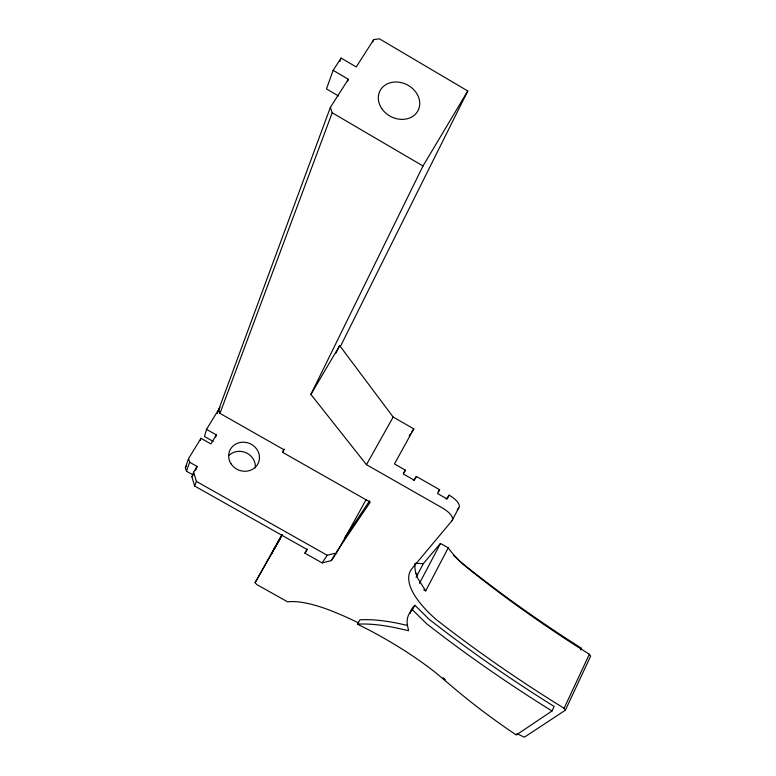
<?xml version="1.0" encoding="UTF-8"?>
<svg xmlns="http://www.w3.org/2000/svg" width="776" height="776" viewBox="0 0 776 776"><rect width="100%" height="100%" fill="white"/><g stroke="black" fill="none" stroke-linecap="round" stroke-linejoin="round"><path stroke-width="1.16" d="M220.015 407.342L206.513 429.361L204.486 436.49L213.225 441.447M215.747 436.966L216.368 434.948L206.513 429.361M192.787 474.786L186.463 471.216L185.386 467.589L188.558 458.577L201.023 438.295L210.907 443.901L216.368 434.948M186.463 471.216L189.645 462.253L188.558 458.577M340.383 346.474L467.773 90.986L379.386 38.8L373.722 39.605L356.233 66.959L341.091 58.045L333.147 70.344L326.473 88.92L338.423 95.933M339.898 61.352L341.091 58.045M366.146 499.647L336.571 552.939L331.381 560.602L322.118 562.91L304.91 553.21L307.18 549.544L194.65 486.028L191.914 476.852L193.631 472.167L197.114 466.473L189.645 462.253M195.717 470.246L197.114 466.473M217.202 413.676L330.372 107.379L348.346 79.278L333.147 70.344M336.512 551.978L370.21 502.12L282.493 452.272L283.783 449.644L219.957 413.356L332.196 112.782L330.372 107.379M194.65 486.028L196.386 481.401L193.631 472.167M347.532 81.441L348.346 79.278M372.849 41.855L373.722 39.605M200.169 440.38L201.023 438.295M516.835 733.659L524.372 737.2L565.384 710.185L564.065 708.294L589.353 654.255L576.5 646.107A958.719 505.322 17.1 0 1 464.058 565.19A107.35 42.001 26.5 0 1 449.808 550L448.237 547.846L440.477 543.433L423.347 563.599L416.082 577.344M565.384 710.185L590.614 656.205L589.353 654.255M407.536 625.456L399.591 623.681A155.772 48.49 26.7 0 0 361.238 619.762L359.86 619.869L357.523 624.205L369.454 630.238A146.509 43.621 28 0 1 436.248 673.141L451.467 686.013A408.613 148.963 23.7 0 0 514.304 733.669L516.292 734.988L551.998 710.981L554.142 706.432L546.42 701.611A1007.112 493.051 18.1 0 1 443.746 630.568L429.312 619.461L415.014 605.358L414.171 606.066A123.888 42.108 26.3 0 0 409.873 613.632M580.71 650.026L581.534 648.261L573.968 643.459A978.517 520.512 16.9 0 1 473.622 572.271L459.567 561.067L453.436 555.179M564.065 708.294L550.97 700.117A984.375 480.247 18.2 0 1 436.063 619.413A109.125 39.081 26.6 0 1 412.075 568.439L452.049 520.628A15.685 6.159 28 0 0 442.407 507.97L366.466 464.678L310.885 394.421L423.007 165.967L467.773 90.986M335.911 353.158L339.665 345.611L393.17 417.061L413.812 428.885L394.45 463.932L405.421 470.198L403.336 474L414.306 480.266L416.382 476.454L439.633 489.734L437.596 493.555L447.17 499.017L449.197 495.185A15.627 6.256 28 0 1 458.752 507.911L452.049 520.628M357.523 624.205L358.9 624.108A155.957 48.16 26.8 0 1 397.244 628.133L408.603 630.694L407.41 625.175A124.044 41.826 26.3 0 1 411.765 610.663L415.014 605.358M423.745 589.779L425.704 590.895L448.237 547.846M419.496 583.29L440.477 543.433M331.381 560.602L334.553 554.879M358.667 622.973A136.683 41.012 28 0 0 342.711 615.533L335.863 612.662A75.922 23.474 28.2 0 0 287.663 601.875L256.895 584.609L255.081 582.679L281.94 534.751M282.047 534.829L271.571 553.521L282.134 535.101M366.466 464.678L393.17 417.061M277.604 543.423L280.524 538.234M304.91 553.21L307.257 549.049M255.081 582.679L273.462 550.65M274.646 548.583L275.829 546.517M310.885 394.421L339.665 345.611M282.493 452.272L284.326 449.149M191.914 476.852L193.651 474.02M185.386 467.589L186.609 465.61M322.118 562.91L327.181 555.267L336.571 552.939M409.136 435.899L410.475 433.891M411.804 431.892L413.812 428.885M344.854 537.593L369.628 500.792M403.345 473.176L405.421 470.198M413.55 480.383L416.382 476.454M438.159 491.635L439.633 489.734M446.19 498.968L449.197 495.185M457.229 509.745L458.752 507.911M414.985 563.357L423.347 563.599M415.567 573.328L417.604 574.473M196.386 481.401L327.181 555.267M332.196 112.782L423.007 165.967M551.998 710.981L544.267 706.16A1009.411 490.762 18.2 0 1 441.408 635.137L426.945 624.03L412.609 609.955M443.028 677.681L445.405 679.766M425.704 590.895L418.041 578.838A108.747 39.712 26.6 0 1 415.092 563.958M218.754 409.398L219.957 413.356M229.211 455.192A15.355 14.201 21.4 0 1 246.584 453.009A15.355 14.201 21.4 0 1 255.294 467.947M381.705 108.504A21.456 17.858 27.6 0 0 417.556 111.482A21.456 17.858 27.6 0 0 397.807 82.081A21.456 17.858 27.6 0 0 381.705 108.504M230.928 463.641A15.569 14.366 21.7 0 0 257.613 464.358A15.569 14.366 21.7 0 0 243.645 442.204A15.569 14.366 21.7 0 0 230.928 463.641"/></g></svg>
